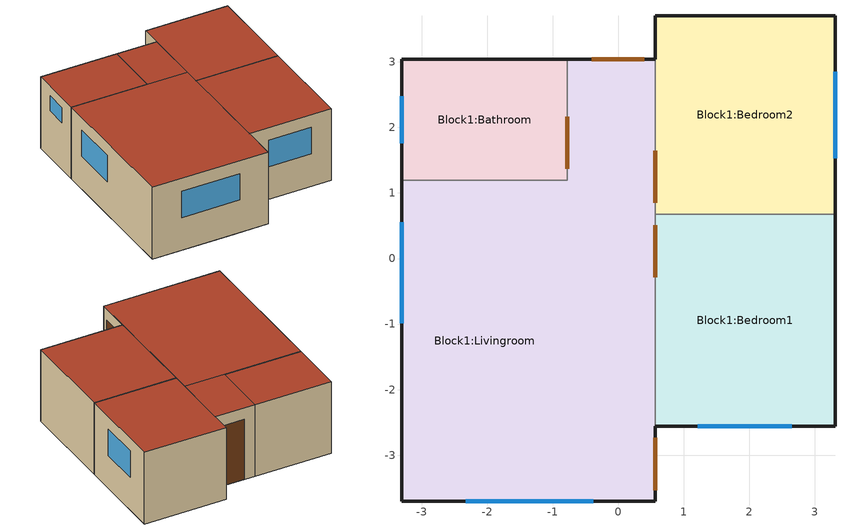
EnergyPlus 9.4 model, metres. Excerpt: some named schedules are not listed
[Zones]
Block1:Bathroom
 floor ground (gbXML piso - piso): -0.78,1.2 -3.31,1.2 -3.31,3.04 -0.78,3.04 z0
 wall outside (gbXML par_ext - par_ext): -0.78,3.04 -3.31,3.04 -3.31,1.2 z0:2.5
 wall to Block1:Livingroom (Project semi-exposed wall_Rev): -3.31,1.2 -0.78,1.2 -0.78,3.04 z0:2.5
 window (gbXML vidro - 1001): -3.31,2.48 -3.31,1.75 z1.64:2.16
 door inside (gbXML porta - porta): -0.78,1.37 -0.78,2.16 z0:2.1
 roof outside (gbXML cob - cob): -3.31,1.2 -0.78,1.2 -0.78,3.04 -3.31,3.04 z2.5
Block1:Livingroom
 floor ground (gbXML piso - piso): -0.78,-3.71 -3.31,-3.71 -3.31,1.2 -0.78,1.2 z0; 0.56,-3.71 -0.78,-3.71 -0.78,3.04 0.56,3.04 z0
 wall outside (gbXML par_ext - par_ext): 0.56,3.04 -0.78,3.04 / -3.31,1.2 -3.31,-3.71 0.56,-3.71 0.56,-2.56 z0:2.5
 wall to Block1:Bedroom2 (gbXML par_int - par_int_Rev): 0.56,0.68 0.56,3.04 z0:2.5
 wall to Block1:Bedroom1 (gbXML par_int - par_int_Rev): 0.56,-2.56 0.56,0.68 z0:2.5
 window (gbXML vidro - 1001): -3.31,0.56 -3.31,-0.98 / -2.33,-3.71 -0.39,-3.71 z1.14:2.06
 door inside (gbXML porta - porta): 0.56,0.85 0.56,1.64 / 0.56,-0.29 0.56,0.51 z0:2.1
 door (gbXML porta - porta): 0.39,3.04 -0.4,3.04 / 0.56,-3.53 0.56,-2.74 z0:2.1
 roof outside (gbXML cob - cob): -0.78,1.2 0.56,1.2 0.56,3.04 -0.78,3.04 z2.5; -3.31,-3.71 0.56,-3.71 0.56,1.2 -3.31,1.2 z2.5
Block1:Bedroom2
 floor ground (gbXML piso - piso): 3.31,0.68 0.56,0.68 0.56,3.71 3.31,3.71 z0
 wall outside (gbXML par_ext - par_ext): 3.31,0.68 3.31,3.71 0.56,3.71 0.56,3.04 z0:2.5
 wall to Block1:Bedroom1 (gbXML par_int - par_int): 0.56,0.68 3.31,0.68 z0:2.5
 window (gbXML vidro - 1001): 3.31,1.52 3.31,2.85 z1.14:2.06
 roof outside (gbXML cob - cob): 0.56,0.68 3.31,0.68 3.31,3.71 0.56,3.71 z2.5
Block1:Bedroom1
 floor ground (gbXML piso - piso): 3.31,-2.56 0.56,-2.56 0.56,0.68 3.31,0.68 z0
 wall outside (gbXML par_ext - par_ext): 0.56,-2.56 3.31,-2.56 3.31,0.68 z0:2.5
 window (gbXML vidro - 1001): 1.22,-2.56 2.65,-2.56 z1.14:2.06
 roof outside (gbXML cob - cob): 0.56,-2.56 3.31,-2.56 3.31,0.68 0.56,0.68 z2.5
[Site:Location]
Untitled (01-01:31-12)  (01-01:31-12): Latitude=40.45; Longitude=-3.55; Time Zone=1; Elevation {m}=582
[Site:GroundTemperature:BuildingSurface]
18, 18, 18, 18, 18, 18, 18, 18, 18, 18, 18, 18
[Site:GroundTemperature:Deep]
14, 14, 14, 14, 14, 14, 14, 14, 14, 14, 14, 14
[Site:GroundTemperature:Shallow]
14, 14, 14, 14, 14, 14, 14, 14, 14, 14, 14, 14
[Site:GroundTemperature:FCfactorMethod]
January FCfactorMethod ground temperature {C}=6.09; Februry FCfactorMethod ground temperature {C}=5.28; March FCfactorMethod ground temperature {C}=6.71; April FCfactorMethod ground temperature {C}=8.95; May FCfactorMethod ground temperature {C}=14.81; June FCfactorMethod ground temperature {C}=19.34; July FCfactorMethod ground temperature {C}=22.39; August FCfactorMethod ground temperature {C}=23.32; September FCfactorMethod ground temperature {C}=21.74; October FCfactorMethod ground temperature {C}=18.22; November FCfactorMethod ground temperature {C}=13.53; December FCfactorMethod ground temperature {C}=9.18
[Site:GroundReflectance]
0.2, 0.2, 0.2, 0.2, 0.2, 0.2, 0.2, 0.2, 0.2, 0.2, 0.2, 0.2
[Site:GroundReflectance:SnowModifier]
2, 2
[SizingPeriod:DesignDay] Day of Month=15; Humidity Condition Type=WetBulb; Barometric Pressure {N/M**2}=94525.9; Wind Direction {Degrees N=0, S=180}=0; Rain Indicator=No; Snow on ground indicator=No
Name | Month | Day Type -- used for schedules | Maximum Dry-Bulb Temperature {C} | Daily Dry-Bulb Temperature Range {C} | Wetbulb at Maximum Dry-Bulb{C} | Wind Speed {m/s} | Daylight Savings Time Indicator | Solar Model Indicator | Clearness {0.0 to 1.2} | Max Dry-Bulb {C} | Daily Temp Range {C} | Wet-Bulb at Max {C} | Wind Speed {M/Sec} | Clearness {0.0 to 1.2} - gives no sun (but does include long wave radiant heat exchange with sky)
Summer Design Day in Untitled (01-01:31-12) Jul | 7 | SummerDesignDay | 38.2 | 17.5 | 20.3 | 0 | Yes | ASHRAEClearSky | 0.98
Summer Design Day in Untitled (01-01:31-12) Aug | 8 | SummerDesignDay | 38 | 17.4 | 19.9 | 0 | Yes | ASHRAEClearSky | 0.98
Summer Design Day in Untitled (01-01:31-12) Sep | 9 | SummerDesignDay | 34.9 | 16.8 | 19.3 | 0 | Yes | ASHRAEClearSky | 0.98
Winter Design Day in Untitled (01-01:31-12) | 1 | WinterDesignDay |  |  |  |  | No |  |  | -4 | 0 | -4 | 11.6 | 0
[Building]
Building: North Axis=0; Terrain=Suburbs; Loads Convergence Tolerance=.04; Temperature Convergence Tolerance=.4; Solar Distribution=FullExterior; Maximum number of warmup days=25; Minimum number of warmup days=6
[Construction]
gbXML piso - piso; gbXML par_ext - par_ext; gbXML par_int - par_int; gbXML par_int - par_int_Rev: gbXML ref_piso_abs0.5 - ref_piso_abs0.5_.1
gbXML cob - cob: gbXML ref_telha_abs0.65 - ref_telha_abs0.65_.006
Project semi-exposed wall_Rev: Gypsum Plastering_.013, Concrete Block (Medium)_.1, XPS Extruded Polystyrene  - CO2 Blowing_.0795, Brickwork Outer_.1
gbXML porta - porta: gbXML porta_mad_3cm_abs0.5 - porta_mad_3cm_abs0.5_.03
gbXML vidro - 1001: Simple gbXML vidro - 1001
[Material] Roughness=Rough; Thermal Emittance=0.9
Name | Thickness {m} | Conductivity {w/m-K} | Density {kg/m3} | Specific Heat {J/kg-K} | Solar Absorptance | Visible Absorptance
gbXML ref_piso_abs0.5 - ref_piso_abs0.5_.1 | .1 | 1.75 | 2200 | 1000 | 0.7 | 0.7
gbXML ref_telha_abs0.65 - ref_telha_abs0.65_.006 | .006 | .65 | 1700 | 840 | 0.7 | 0.7
Brickwork Outer_.1 | .1 | 0.84 | 1700 | 800 | 0.7 | 0.7
XPS Extruded Polystyrene  - CO2 Blowing_.0795 | .0795 | 0.034 | 35 | 1400 | 0.6 | 0.6
Concrete Block (Medium)_.1 | .1 | 0.51 | 1400 | 1000 | 0.6 | 0.6
Gypsum Plastering_.013 | .013 | 0.4 | 1000 | 1000 | 0.5 | 0.5
gbXML porta_mad_3cm_abs0.5 - porta_mad_3cm_abs0.5_.03 | .03 | .15 | 650 | 2300 | 0.7 | 0.7
[WindowMaterial:SimpleGlazingSystem]
Simple gbXML vidro - 1001: U-value W/m2/K=5.5; Solar Heat Gain Coefficient=.8; Visible Transmittance=.898
[Zone] Relative North (to building)=0; Zone Type=1; Zone multiplier=1; Zone inside convection algorithm=TARP
Name | Zone volume | Floor Area | Part Of Total Floor Area
Block1:Bathroom | 10.0555 | 4.0222 | No
Block1:Livingroom | 49.5845 | 19.8338 | Yes
Block1:Bedroom2 | 18.5684 | 7.4274 | Yes
Block1:Bedroom1 | 19.943 | 7.9772 | Yes
[PEOPLE] Number of People SCHEDULE=Office_OpenOff_Occ; Number of People Calculation Method=People/Area; People per Zone Floor Area=.111; radiant fraction=.3; User Specified Sensible Fraction=AutoCalculate; CO2 generation rate per unit of activity level (units m3/s-W=3.82e-08; Enable ASHRAE 55 comfort warnings=No; MRT Calculation Type=ZoneAveraged; Work Efficiency SCHEDULE Name (0.0-1.0,real)=Work efficiency; Clothing Insulation Calculation Method=ClothingInsulationSchedule; Air Velocity SCHEDULE Name (units m/s, real)=Default Air Velocity for Comfort Calculations
Name | Zone | Activity level SCHEDULE Name (units W/person, real) | Clothing Insulation SCHEDULE Name (real)
People Block1:Livingroom | Block1:Livingroom | Activity Schedule 62 | Clothing Schedule 62
People Block1:Bedroom2 | Block1:Bedroom2 | Activity Schedule 73 | Clothing Schedule 73
People Block1:Bedroom1 | Block1:Bedroom1 | Activity Schedule 81 | Clothing Schedule 81
[Lights] Lighting SCHEDULE=Office_OpenOff_Light; Design Level calculation method=Watts/Area; Watts per Zone Area {W/m2}=20; Return Air Fraction=0; Radiant fraction=.42; Fraction Visible=.18; Fraction Replaceable=1
Name | Zone | LightsEndUseKey
Block1:Livingroom General lighting | Block1:Livingroom | ELECTRIC EQUIPMENT#Block1:Livingroom#GeneralLights
Block1:Bedroom2 General lighting | Block1:Bedroom2 | ELECTRIC EQUIPMENT#Block1:Bedroom2#GeneralLights
Block1:Bedroom1 General lighting | Block1:Bedroom1 | ELECTRIC EQUIPMENT#Block1:Bedroom1#GeneralLights
[OtherEquipment] Fuel Type=Electricity; Equipment SCHEDULE=Office_OpenOff_Equip; Design Level calculation method=Watts/Area; Watts per Zone Area {watts/m2}=11.77; Latent fraction=0; Radiant fraction=.2; Fraction Lost=0; Carbon Dioxide Generation Rate=0; End-use category=General
Name | Zone
Block1:Livingroom Equipment gain | Block1:Livingroom
Block1:Bedroom2 Equipment gain | Block1:Bedroom2
Block1:Bedroom1 Equipment gain | Block1:Bedroom1
[WaterUse:Equipment] DHW SCHEDULE=Office_OpenOff_Occ
Name | Peak Volumetric Flow Rate {m3/s} | Target Temperature Schedule | Hot Water Supply Temperature Schedule | Cold Water Supply Temperature Schedule | Zone
DHW Block1:Livingroom | 1.22431e-07 | DHW Supply Temperature Block1:Livingroom | DHW Supply Temperature Block1:Livingroom | DHW Mains Temperature Block1:Livingroom | Block1:Livingroom
DHW Block1:Bedroom2 | 4.58481e-08 | DHW Supply Temperature Block1:Bedroom2 | DHW Supply Temperature Block1:Bedroom2 | DHW Mains Temperature Block1:Bedroom2 | Block1:Bedroom2
DHW Block1:Bedroom1 | 4.9242e-08 | DHW Supply Temperature Block1:Bedroom1 | DHW Supply Temperature Block1:Bedroom1 | DHW Mains Temperature Block1:Bedroom1 | Block1:Bedroom1
[Sizing:Zone] Zone Cooling Design Supply Air Temperature Input Method=SupplyAirTemperature; Zone Cooling Design Supply Air Temperature (C)=12; Zone Cooling Design Supply Air Temperature Difference=0; Zone Heating Design Supply Air Temperature Input Method=SupplyAirTemperature; Zone Heating Design Supply Air Temperature (C)=35; Zone Heating Design Supply Air Temperature Difference=0; Zone Cooling Design Supply Air Humidity Ratio (kgWater/kgDryAir)=0.0077; Zone Heating Design Supply Air Humidity Ratio (kgWater/kgDryAir)=0.0156; Zone Heating Sizing Factor=1.25; Zone Cooling Sizing Factor=1.15; Cooling Design Air Flow Method=DesignDay; Cooling Minimum Air Flow Fraction=0; Heating Design Air Flow Method=DesignDay
Name | Design Specification Outdoor Air Object | Design Specification Zone Air Distribution Object
Block1:Livingroom | Block1:Livingroom | Block1:Livingroom
Block1:Bedroom2 | Block1:Bedroom2 | Block1:Bedroom2
Block1:Bedroom1 | Block1:Bedroom1 | Block1:Bedroom1
[DesignSpecification:ZoneAirDistribution] Zone Air Distribution Effectiveness in Cooling Mode (dimensionless)=1; Zone Air Distribution Effectiveness in Heating Mode (dimensionless)=1
Block1:Livingroom; Block1:Bedroom2; Block1:Bedroom1
[DesignSpecification:OutdoorAir] Outdoor Air Method=Sum; Outdoor Air Flow per Person {m3/s}=.01; Outdoor Air Flow per Zone Floor Area {m3/s-m2}=0; Outdoor Air Flow per Zone {m3/s}=0; Outdoor Air Flow Air Changes per Hour=0; Outdoor Air Flow Rate Fraction Schedule=Office_OpenOff_Occ
Block1:Livingroom; Block1:Bedroom2; Block1:Bedroom1
[ZoneControl:Thermostat]
Block1:Livingroom Thermostat: Block1:Livingroom, Zone Control Type Sched, ThermostatSetpoint:DualSetpoint, Dual Setpoint - Zone Block1:Livingroom
Block1:Bedroom2 Thermostat: Block1:Bedroom2, Zone Control Type Sched, ThermostatSetpoint:DualSetpoint, Dual Setpoint - Zone Block1:Bedroom2
Block1:Bedroom1 Thermostat: Block1:Bedroom1, Zone Control Type Sched, ThermostatSetpoint:DualSetpoint, Dual Setpoint - Zone Block1:Bedroom1
[ThermostatSetpoint:DualSetpoint]
Dual Setpoint - Zone Block1:Livingroom: Block1:Livingroom Heating Setpoint Schedule, Block1:Livingroom Cooling SP Sch
Dual Setpoint - Zone Block1:Bedroom2: Block1:Bedroom2 Heating Setpoint Schedule, Block1:Bedroom2 Cooling SP Sch
Dual Setpoint - Zone Block1:Bedroom1: Block1:Bedroom1 Heating Setpoint Schedule, Block1:Bedroom1 Cooling SP Sch
[Zone equipment]
Block1:Livingroom: Block1:Livingroom Ideal Loads Air
Block1:Bedroom2: Block1:Bedroom2 Ideal Loads Air
Block1:Bedroom1: Block1:Bedroom1 Ideal Loads Air
[ZoneHVAC:IdealLoadsAirSystem] Maximum Heating Supply Air Temperature {C}=35; Minimum Cooling Supply Air Temperature {C}=12; Maximum Heating Supply Air Humidity Ratio {kg-H2O/kg-air}=0.0156; Minimum Cooling Supply Air Humidity Ratio {kg-H2O/kg-air}=0.0077; Cooling Limit=LimitFlowRateAndCapacity; Maximum Cooling Air Flow Rate {m3/s}=Autosize; Maximum Total Cooling Capacity=Autosize; Dehumidification Control Type=None; Humidification Control Type=None; Outdoor Air Economizer Type=NoEconomizer; Heat Recovery Type=None
Name | Maximum Heating Air Flow Rate {m3/s} | Heating Availability Schedule | Cooling availability schedule | Design Specification Outdoor Air Object | Heating Limit | Maximum Sensible Heating Capacity
Block1:Livingroom Ideal Loads Air | 0 | Block1:Livingroom Heating Availability Sch | Block1:Livingroom Cooling Availability Sch | Block1:Livingroom
Block1:Bedroom2 Ideal Loads Air | Autosize | Block1:Bedroom2 Heating Availability Sch | Block1:Bedroom2 Cooling Availability Sch | Block1:Bedroom2 | LimitCapacity | Autosize
Block1:Bedroom1 Ideal Loads Air | Autosize | Block1:Bedroom1 Heating Availability Sch | Block1:Bedroom1 Cooling Availability Sch | Block1:Bedroom1 | LimitCapacity | Autosize
[Schedule:Compact]
Work efficiency; Block1:Livingroom Heating Availability Sch: Any Number, Through: 12/31, For: AllDays, Until: 24:00, 0
Office_OpenOff_Occ: Fraction, Through: 31 Dec, For: Weekdays SummerDesignDay, Until: 07:00, 0, Until: 08:00, 0.25, Until: 09:00, 0.5, Until: 12:00, 1, Until: 14:00, 0.75, Until: 17:00, 1, Until: 18:00, 0.5, Until: 19:00, 0.25, Until: 24:00, 0, For: Weekends, Until: 24:00, 0, For: Holidays, Until: 24:00, 0, For: WinterDesignDay AllOtherDays, Until: 24:00, 0
Office_OpenOff_Equip: Fraction, Through: 31 Dec, For: Weekdays SummerDesignDay, Until: 07:00, 0.05394, Until: 20:00, 1, Until: 24:00, 0.05394, For: Weekends, Until: 24:00, 0.05394, For: Holidays, Until: 24:00, 0.05394, For: WinterDesignDay AllOtherDays, Until: 24:00, 0
Office_OpenOff_Light: Fraction, Through: 31 Dec, For: Weekdays SummerDesignDay, Until: 07:00, 0, Until: 19:00, 1, Until: 24:00, 0, For: Weekends, Until: 24:00, 0, For: Holidays, Until: 24:00, 0, For: WinterDesignDay AllOtherDays, Until: 24:00, 0
Default Air Velocity for Comfort Calculations: Any Number, Through: 12/31, For: AllDays, Until: 24:00, 0.137
Activity Schedule 62; Activity Schedule 73; Activity Schedule 81: Any Number, Through: 12/31, For: AllDays, Until: 24:00, 110.7
Clothing Schedule 62; Clothing Schedule 73; Clothing Schedule 81: Any Number, Through: 4/1, For: AllDays, Until: 24:00, 1, Through: 9/30, For: AllDays, Until: 24:00, .5, Through: 12/31, For: AllDays, Until: 24:00, 1
DHW Supply Temperature Block1:Livingroom; DHW Supply Temperature Block1:Bedroom2; DHW Supply Temperature Block1:Bedroom1: Temperature, Through: 12/31, For: AllDays, Until: 24:00, 65
DHW Mains Temperature Block1:Livingroom; DHW Mains Temperature Block1:Bedroom2; DHW Mains Temperature Block1:Bedroom1: Temperature, Through: 12/31, For: AllDays, Until: 24:00, 10
Block1:Livingroom Heating Setpoint Schedule: Any Number, Through: 12/31, For: AllDays, Until: 24:00, -50
Block1:Livingroom Cooling SP Sch; Block1:Bedroom2 Cooling SP Sch; Block1:Bedroom1 Cooling SP Sch: Temperature, Through: 31 Dec, For: Weekdays SummerDesignDay, Until: 05:00, 100, Until: 19:00, 24, Until: 24:00, 100, For: Weekends, Until: 24:00, 100, For: Holidays, Until: 24:00, 100, For: WinterDesignDay AllOtherDays, Until: 24:00, 100
Block1:Livingroom Cooling Availability Sch; Block1:Bedroom2 Cooling Availability Sch; Block1:Bedroom1 Cooling Availability Sch: Temperature, Through: 31 Dec, For: Weekdays SummerDesignDay, Until: 05:00, 0, Until: 19:00, 1, Until: 24:00, 0, For: Weekends, Until: 24:00, 0, For: Holidays, Until: 24:00, 0, For: WinterDesignDay AllOtherDays, Until: 24:00, 0
Block1:Bedroom2 Heating Setpoint Schedule; Block1:Bedroom1 Heating Setpoint Schedule: Temperature, Through: 31 Dec, For: Weekdays SummerDesignDay, Until: 05:00, 12, Until: 19:00, 22, Until: 24:00, 12, For: WinterDesignDay, Until: 24:00, 22, For: Weekends, Until: 24:00, 12, For: Holidays, Until: 24:00, 12, For: AllOtherDays, Until: 24:00, -50
Block1:Bedroom2 Heating Availability Sch; Block1:Bedroom1 Heating Availability Sch: Temperature, Through: 31 Dec, For: Weekdays SummerDesignDay, Until: 05:00, 1, Until: 19:00, 1, Until: 24:00, 1, For: WinterDesignDay, Until: 24:00, 1, For: Weekends, Until: 24:00, 1, For: Holidays, Until: 24:00, 1, For: AllOtherDays, Until: 24:00, 0
[Schedule:Day:Hourly]
Summer Control Type Day Sch; Winter Control Type Day Sch: Control Type, 4, 4, 4, 4, 4, 4, 4, 4, 4, 4, 4, 4, 4, 4, 4, 4, 4, 4, 4, 4, 4, 4, 4, 4
[Schedule:Week:Daily]
Summer Control Type Week Sch: Summer Control Type Day Sch, Summer Control Type Day Sch, Summer Control Type Day Sch, Summer Control Type Day Sch, Summer Control Type Day Sch, Summer Control Type Day Sch, Summer Control Type Day Sch, Summer Control Type Day Sch, Summer Control Type Day Sch, Summer Control Type Day Sch, Summer Control Type Day Sch, Summer Control Type Day Sch
Winter Control Type Week Sch: Winter Control Type Day Sch, Winter Control Type Day Sch, Winter Control Type Day Sch, Winter Control Type Day Sch, Winter Control Type Day Sch, Winter Control Type Day Sch, Winter Control Type Day Sch, Winter Control Type Day Sch, Winter Control Type Day Sch, Winter Control Type Day Sch, Winter Control Type Day Sch, Winter Control Type Day Sch
[Schedule:Year]
Zone Control Type Sched: Control Type, Winter Control Type Week Sch, 1, 1, 3, 31, Summer Control Type Week Sch, 4, 1, 9, 30, Winter Control Type Week Sch, 10, 1, 12, 31
[AirflowNetwork:MultiZone:Surface:Crack] Reference crack conditions=Reference Crack Conditions
Name | Crack | Flow coeff (kg/s @ 1Pa) | Flow exponent
 | DefaultCrack | 1e-11 | 0.66
 | Block1:Bathroom_Roof_1_0_0 | .0004655 | .7
 | Block1:Bathroom_Partition_2_0_0 | .0088121 | .75
 | Block1:Bathroom_Wall_3_0_0 | .0006325 | .7
 | Block1:Bathroom_Wall_4_0_0 | .0004226 | .7
 | Block1:Bathroom_Partition_5_0_0 | .018975 | .75
 | Block1:Livingroom_Roof_1_0_0 | .0002466 | .7
 | Block1:Livingroom_Roof_1_0_1 | .0018963 | .7
 | Block1:Livingroom_Partition_2_0_0 | .0126948 | .75
 | Block1:Livingroom_Wall_3_0_0 | .0001682 | .7
 | Block1:Livingroom_Wall_6_0_0 | .0010833 | .7
 | Block1:Livingroom_Wall_7_0_0 | .000789 | .7
 | Block1:Livingroom_Wall_8_0_0 | .0001207 | .7
 | Block1:Livingroom_Partition_9_0_0 | .0192198 | .75
 | Block1:Bedroom2_Roof_1_0_0 | .0008302 | .7
 | Block1:Bedroom2_Wall_2_0_0 | .0006361 | .7
 | Block1:Bedroom2_Wall_3_0_0 | .000685 | .7
 | Block1:Bedroom2_Wall_4_0_0 | .0001675 | .7
 | Block1:Bedroom2_Partition_6_0_0 | .02055 | .75
 | Block1:Bedroom1_Roof_1_0_0 | .000885 | .7
 | Block1:Bedroom1_Wall_2_0_0 | .0008075 | .7
 | Block1:Bedroom1_Wall_5_0_0 | .0005534 | .7
[AirflowNetwork:SimulationControl]
AirflowNetwork Simulation=VENT; AirflowNetwork Control=MultizoneWithoutDistribution; Wind Pressure Coefficient Type=Input; Height Selection for Local Wind Speed Calculation=OpeningHeight; Building Type=LowRise; Maximum number of iterations=1000; Initialization flag=ZeroNodePressures; Relative airflow convergence tolerance=.0001; Absolute airflow convergence tolerance=.000001; Convergence acceleration limit=-0.5; Azimuth Angle of Long Axis of Building=0; Ratio of Building Width Along Short Axis to Width Along Long Axis=1
[AirflowNetwork:MultiZone:Zone] Ventilation Control Mode=Temperature; Vent Temperature Schedule=20002
Name | Venting Availability Schedule
Block1:Bathroom | 20001
Block1:Livingroom; Block1:Bedroom2; Block1:Bedroom1 | On 24/7
[AirflowNetwork:MultiZone:Surface]
Name | Leakage Component | Crack Actual Value (dimensionless) | Crack Actual Value or Window Open Factor for Ventilation (dimensionless) | Ventilation control mode | Venting Availability Schedule | Ventilation temp schedule
Block1:Bathroom_Roof_1_0_0 | Block1:Bathroom_Roof_1_0_0 | 1
Block1:Bathroom_Partition_2_0_0 | Block1:Bathroom_Partition_2_0_0 | 1
Block1:Livingroom_Partition_4_0_0_0_0_0_Door_10002 | Block1:Bathroom_Partition_2_0_0_0_0_0_Door |  | 1 | Constant | Off 24/7
Block1:Bathroom_Wall_3_0_0 | Block1:Bathroom_Wall_3_0_0 | 1
Block1:Bathroom_Wall_4_0_0 | Block1:Bathroom_Wall_4_0_0 | 1
Block1:Bathroom_Wall_4_0_0_0_0_0_Win | Block1:Bathroom_Wall_4_0_0_0_0_0_Win |  | 1 | NoVent
Block1:Bathroom_Partition_5_0_0 | Block1:Bathroom_Partition_5_0_0 | 1
Block1:Livingroom_Roof_1_0_0 | Block1:Livingroom_Roof_1_0_0 | 1
Block1:Livingroom_Roof_1_0_1 | Block1:Livingroom_Roof_1_0_1 | 1
Block1:Livingroom_Partition_2_0_0 | Block1:Livingroom_Partition_2_0_0 | 1
Block1:Bedroom2_Partition_5_0_0_0_0_0_Door_10005 | Block1:Livingroom_Partition_2_0_0_0_0_0_Door |  | 1 | Constant | Office_OpenOff_Occ
Block1:Livingroom_Wall_3_0_0 | Block1:Livingroom_Wall_3_0_0 | 1
Block1:Livingroom_Wall_3_0_0_0_0_0_Door | Block1:Livingroom_Wall_3_0_0_0_0_0_Door |  | 1 | Constant | Office_OpenOff_Occ
Block1:Livingroom_Wall_6_0_0 | Block1:Livingroom_Wall_6_0_0 | 1
Block1:Livingroom_Wall_6_0_0_0_0_0_Win | Block1:Livingroom_Wall_6_0_0_0_0_0_Win |  | 1 | Temperature | On 24/7 | 20002
Block1:Livingroom_Wall_7_0_0 | Block1:Livingroom_Wall_7_0_0 | 1
Block1:Livingroom_Wall_7_0_0_0_0_0_Win | Block1:Livingroom_Wall_7_0_0_0_0_0_Win |  | 1 | Temperature | On 24/7 | 20002
Block1:Livingroom_Wall_8_0_0 | Block1:Livingroom_Wall_8_0_0 | 1
Block1:Livingroom_Wall_8_0_0_0_0_0_Door | Block1:Livingroom_Wall_8_0_0_0_0_0_Door |  | 1 | Constant | Office_OpenOff_Occ
Block1:Livingroom_Partition_9_0_0 | Block1:Livingroom_Partition_9_0_0 | 1
Block1:Bedroom1_Partition_4_0_0_0_0_0_Door_10007 | Block1:Livingroom_Partition_9_0_0_0_0_0_Door |  | 1 | Constant | Office_OpenOff_Occ
Block1:Bedroom2_Roof_1_0_0 | Block1:Bedroom2_Roof_1_0_0 | 1
Block1:Bedroom2_Wall_2_0_0 | Block1:Bedroom2_Wall_2_0_0 | 1
Block1:Bedroom2_Wall_2_0_0_0_0_0_Win | Block1:Bedroom2_Wall_2_0_0_0_0_0_Win |  | 1 | Temperature | On 24/7 | 20002
Block1:Bedroom2_Wall_3_0_0 | Block1:Bedroom2_Wall_3_0_0 | 1
Block1:Bedroom2_Wall_4_0_0 | Block1:Bedroom2_Wall_4_0_0 | 1
Block1:Bedroom2_Partition_6_0_0 | Block1:Bedroom2_Partition_6_0_0 | 1
Block1:Bedroom1_Roof_1_0_0 | Block1:Bedroom1_Roof_1_0_0 | 1
Block1:Bedroom1_Wall_2_0_0 | Block1:Bedroom1_Wall_2_0_0 | 1
Block1:Bedroom1_Wall_5_0_0 | Block1:Bedroom1_Wall_5_0_0 | 1
Block1:Bedroom1_Wall_5_0_0_0_0_0_Win | Block1:Bedroom1_Wall_5_0_0_0_0_0_Win |  | 1 | Temperature | On 24/7 | 20002
[AirflowNetwork:MultiZone:ExternalNode]
Name | External Node Height | Wind Pressure Coefficient Values Object
Block1:Bathroom_Roof_1_0_0 | 3.33 | Block1:Bathroom_Roof_1_0_0
Block1:Bathroom_Wall_3_0_0 | 1.67 | Block1:Bathroom_Wall_3_0_0
Block1:Bathroom_Wall_4_0_0 | 1.67 | Block1:Bathroom_Wall_4_0_0
Block1:Bathroom_Wall_4_0_0_0_0_0_Win | 2.53 | Block1:Bathroom_Wall_4_0_0_0_0_0_Win
Block1:Livingroom_Roof_1_0_0 | 3.33 | Block1:Livingroom_Roof_1_0_0
Block1:Livingroom_Roof_1_0_1 | 3.33 | Block1:Livingroom_Roof_1_0_1
Block1:Livingroom_Wall_3_0_0 | 1.67 | Block1:Livingroom_Wall_3_0_0
Block1:Livingroom_Wall_3_0_0_0_0_0_Door | 1.4 | Block1:Livingroom_Wall_3_0_0_0_0_0_Door
Block1:Livingroom_Wall_6_0_0 | 1.67 | Block1:Livingroom_Wall_6_0_0
Block1:Livingroom_Wall_6_0_0_0_0_0_Win | 2.13 | Block1:Livingroom_Wall_6_0_0_0_0_0_Win
Block1:Livingroom_Wall_7_0_0 | 1.67 | Block1:Livingroom_Wall_7_0_0
Block1:Livingroom_Wall_7_0_0_0_0_0_Win | 2.13 | Block1:Livingroom_Wall_7_0_0_0_0_0_Win
Block1:Livingroom_Wall_8_0_0 | 1.67 | Block1:Livingroom_Wall_8_0_0
Block1:Livingroom_Wall_8_0_0_0_0_0_Door | 1.4 | Block1:Livingroom_Wall_8_0_0_0_0_0_Door
Block1:Bedroom2_Roof_1_0_0 | 3.33 | Block1:Bedroom2_Roof_1_0_0
Block1:Bedroom2_Wall_2_0_0 | 1.67 | Block1:Bedroom2_Wall_2_0_0
Block1:Bedroom2_Wall_2_0_0_0_0_0_Win | 2.13 | Block1:Bedroom2_Wall_2_0_0_0_0_0_Win
Block1:Bedroom2_Wall_3_0_0 | 1.67 | Block1:Bedroom2_Wall_3_0_0
Block1:Bedroom2_Wall_4_0_0 | 1.67 | Block1:Bedroom2_Wall_4_0_0
Block1:Bedroom1_Roof_1_0_0 | 3.33 | Block1:Bedroom1_Roof_1_0_0
Block1:Bedroom1_Wall_2_0_0 | 1.67 | Block1:Bedroom1_Wall_2_0_0
Block1:Bedroom1_Wall_5_0_0 | 1.67 | Block1:Bedroom1_Wall_5_0_0
Block1:Bedroom1_Wall_5_0_0_0_0_0_Win | 2.13 | Block1:Bedroom1_Wall_5_0_0_0_0_0_Win
[AirflowNetwork:MultiZone:WindPressureCoefficientValues] CP Array=Cp Data
Name | Wind direction #1 (deg) | Wind direction #2 (deg) | Wind direction #3 (deg) | Wind direction #4 (deg) | Wind direction #5 (deg) | Wind direction #6 (deg) | Wind direction #7 (deg) | Wind direction #8 (deg)
Block1:Bathroom_Roof_1_0_0; Block1:Livingroom_Roof_1_0_0; Block1:Livingroom_Roof_1_0_1; Block1:Bedroom2_Roof_1_0_0; Block1:Bedroom1_Roof_1_0_0 | -.6 | -.5 | -.4 | -.5 | -.6 | -.5 | -.4 | -.5
Block1:Bathroom_Wall_3_0_0; Block1:Livingroom_Wall_3_0_0; Block1:Livingroom_Wall_3_0_0_0_0_0_Door; Block1:Bedroom2_Wall_3_0_0 | .4 | .1 | -.3 | -.35 | -.2 | -.35 | -.3 | .1
Block1:Bathroom_Wall_4_0_0; Block1:Bathroom_Wall_4_0_0_0_0_0_Win; Block1:Livingroom_Wall_6_0_0; Block1:Livingroom_Wall_6_0_0_0_0_0_Win; Block1:Bedroom2_Wall_4_0_0 | -.3 | -.35 | -.2 | -.35 | -.3 | .1 | .4 | .1
Block1:Livingroom_Wall_7_0_0; Block1:Livingroom_Wall_7_0_0_0_0_0_Win; Block1:Bedroom1_Wall_5_0_0; Block1:Bedroom1_Wall_5_0_0_0_0_0_Win | -.2 | -.35 | -.3 | .1 | .4 | .1 | -.3 | -.35
Block1:Livingroom_Wall_8_0_0; Block1:Livingroom_Wall_8_0_0_0_0_0_Door; Block1:Bedroom2_Wall_2_0_0; Block1:Bedroom2_Wall_2_0_0_0_0_0_Win; Block1:Bedroom1_Wall_2_0_0 | -.3 | .1 | .4 | .1 | -.3 | -.35 | -.2 | -.35
[AirflowNetwork:MultiZone:Component:DetailedOpening] Type of large vertical opening (LVO)=NonPivoted; Extra crack length for LVO type 1 with multiple openable parts (m)=0; Number of Opening Factor Values=2; Opening factor #1 (dimensionless)=0; Width factor for opening factor #1 (dimensionless)=0; Start height factor for opening factor #1 (dimensionless)=0; Opening factor #2 (dimensionless)=1; Height factor for Opening factor #2 (dimensionless)=1; Start height factor for Opening factor #2 (dimensionless)=0; Opening factor #3 (dimensionless)=0; Discharge coefficient for Opening factor #3 (dimensionless)=0; Width factor for Opening factor #3 (dimensionless)=0; Height factor for Opening factor #3 (dimensionless)=0; Start height factor for Opening factor #3 (dimensionless)=0; Opening factor #4 (dimensionless)=0; Discharge coefficient for Opening factor #4 (dimensionless)=0; Width factor for Opening factor #4 (dimensionless)=0; Height factor for Opening factor #4 (dimensionless)=0; Start height factor for Opening factor #4 (dimensionless)=0
Name | Air Mass Flow Coefficient When Window or Door Is Closed (kg/s @ 1Pa per m crack) | Air Mass Flow Exponent When Window or Door Is Closed (dimensionless) | Discharge coefficient for opening factor #1 (dimensionless) | Height factor for opening factor #1 (dimensionless) | Discharge coefficient for Opening factor #2 (dimensionless) | Width factor for Opening factor #2 (dimensionless)
Block1:Bathroom_Partition_2_0_0_0_0_0_Door; Block1:Livingroom_Partition_2_0_0_0_0_0_Door; Block1:Livingroom_Partition_9_0_0_0_0_0_Door | .02 | .6 | .65 | 1 | .65 | .025
Block1:Bathroom_Wall_4_0_0_0_0_0_Win | .00014 | .65 | .65 | 0 | .65 | 1e-08
Block1:Livingroom_Wall_3_0_0_0_0_0_Door; Block1:Livingroom_Wall_8_0_0_0_0_0_Door | .0014 | .65 | .65 | 1 | .65 | .025
Block1:Livingroom_Wall_6_0_0_0_0_0_Win; Block1:Livingroom_Wall_7_0_0_0_0_0_Win; Block1:Bedroom2_Wall_2_0_0_0_0_0_Win; Block1:Bedroom1_Wall_5_0_0_0_0_0_Win | .00014 | .65 | 0.65 | 1 | 0.65 | 1
[AirflowNetwork:MultiZone:ReferenceCrackConditions]
Reference Crack Conditions: Standard temperature for crack data {C}=20; Standard barometric pressure for crack data {Pa}=101320; Standard humidity ratio for crack data {kg/kg}=0.005
[AirflowNetwork:MultiZone:WindPressureCoefficientArray]
Cp Data: Wind direction #1 {deg}=0; Wind direction #2 {deg}=45; Wind direction #3 {deg}=90; Wind direction #4 {deg}=135; Wind direction #5 {deg}=180; Wind direction #6 {deg}=225; Wind direction #7 {deg}=270; Wind direction #8 {deg}=315
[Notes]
Geometry convention template : External measurements
Zone geometry and surface areas : 2-Outer
Zone volume calculation method : 1-Inner
Zone floor area calculation method : 1-Inner
Window to wall ratio method : 1-Inner
Hourly weather file: C:\ProgramData\DesignBuilder\Weather Data\ESP_MADRID_IWEC.epw
